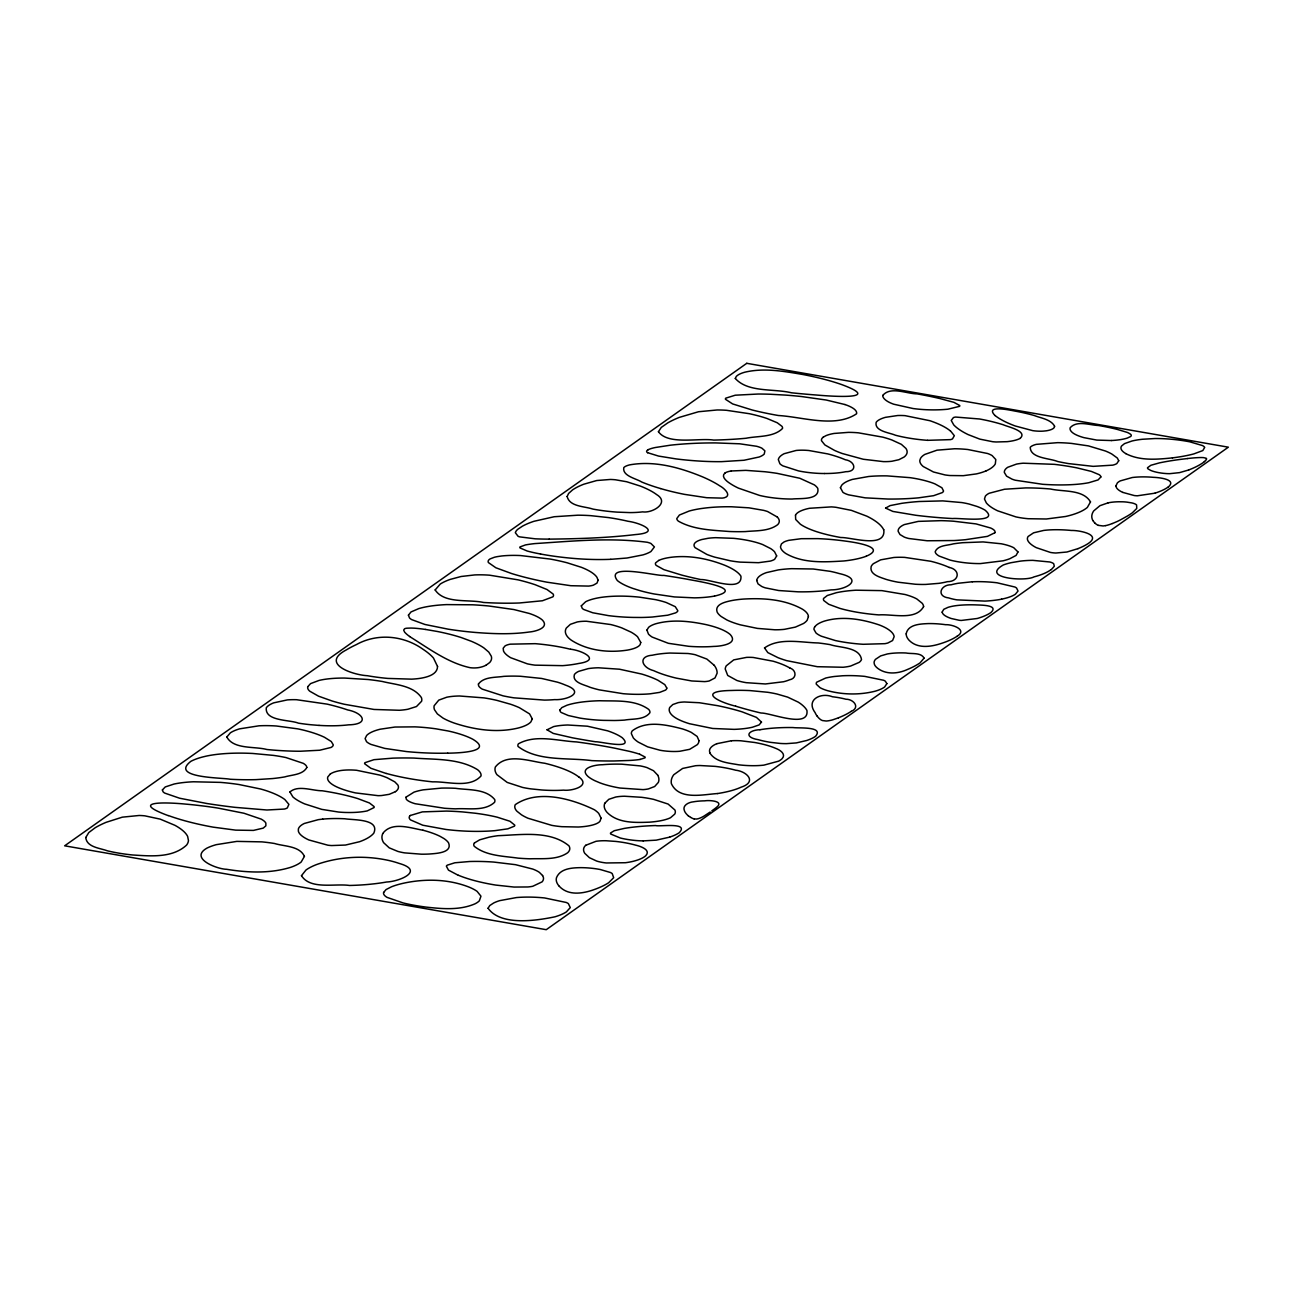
<?xml version="1.0" encoding="UTF-8"?>
<svg xmlns="http://www.w3.org/2000/svg" width="1293" height="1293" viewBox="0 0 1293 1293"><rect width="100%" height="100%" fill="white"/><g stroke="black" fill="none" stroke-linecap="round" stroke-linejoin="round"><path stroke-width="1.5" d="M942.064 612.155L943.809 609.294L948.011 607.354A37.82 10.425 4.7 0 1 959.681 605.253A45.594 12.558 4.7 0 1 975.52 604.882C979.755 605.172 999.327 604.688 991.036 612.446A93.694 25.828 4.7 0 1 977.233 618.49L961.329 620.446A9.94 2.731 4.7 0 1 959.18 620.268L951.244 618.507A28.866 7.952 4.7 0 1 942.258 612.171M906.167 633.845C908.025 624.26 920.519 623.937 928.406 623.582A31.905 8.792 4.7 0 1 945.684 624.713C952.004 624.244 968.101 629.707 956.949 636.366M1115.907 485.926L1117.346 482.935A48.778 13.447 4.7 0 1 1120.255 480.899L1132.248 477.521A33.505 9.229 4.7 0 1 1153.388 477.327C1158.318 477.473 1177.47 479.186 1168.274 487.025M795.486 515.099L795.68 519.463L800.286 524.15A67.333 18.555 4.7 0 0 819.714 532.635L821.459 533.152A75.269 20.753 4.7 0 0 840.903 537.532C851.069 537.112 886.19 548.992 883.798 529.694M382.647 833.613C391.779 821.152 410.431 828.086 422.956 830.219M814.865 626.685L814.331 627.59A47.437 13.075 4.7 0 0 813.96 629.4L815.964 632.923A36.947 10.182 4.7 0 0 821.378 636.221L835.262 640.52A49.263 13.577 4.7 0 0 841.258 641.7A55.437 15.274 4.7 0 0 863.174 644.286L884.929 643.672A23.371 6.449 4.7 0 0 887.887 642.977L892.574 640.536L894.142 636.706A63.422 17.488 4.7 0 0 888.372 629.481L886.675 628.398A52.657 14.514 4.7 0 0 879.062 624.875C861.704 619.056 842.309 615.791 824.417 621.093A60.028 16.55 4.7 0 0 814.913 626.701M585.794 845.266L596.008 841.307A22.32 6.158 4.7 0 1 605.997 840.741L615.775 841.42A41.796 11.524 4.7 0 1 635.655 845.153C640.019 846.123 651.494 849.824 645.692 855.772A62.08 17.116 4.7 0 1 635.089 860.799L634.12 861.073A47.599 13.124 4.7 0 1 625.456 862.722L606.255 862.964A17.569 4.849 4.7 0 1 596.703 861.073L589.398 857.679L584.824 853.38A70.048 19.314 4.7 0 1 583.66 850.649L583.579 849.76A59.478 16.389 4.7 0 1 585.761 845.266M1204.51 461.585L1203.169 462.619A167.298 46.112 4.7 0 1 1188.639 469.973M330.216 774.038L327.792 776.948A50.379 13.884 4.7 0 0 339.833 788.245A54.258 14.95 4.7 0 0 355.446 792.9L378.057 795.664A18.829 5.188 4.7 0 0 381.726 795.518L389.241 794.322L395.48 791.655M1051.322 569.615L1054.296 566.269L1053.714 563.764A10.91 3.006 4.7 0 0 1052.647 563.021A9.956 2.748 4.7 0 0 1049.851 561.986L1032.768 560.354A41.134 11.33 4.7 0 0 1020.322 561.13L1010.997 562.714A68.287 18.829 4.7 0 0 1003.255 564.993C980.191 578.149 1025.349 581.737 1033.98 576.888A96.312 26.555 4.7 0 0 1051.096 569.583M724.985 473.028C720.46 476.471 726.973 481.546 729.882 483.34A97.379 26.846 4.7 0 0 738.497 488.156L759.637 495.445A41.457 11.427 4.7 0 0 770.289 497.466L773.974 497.95A42.637 11.75 4.7 0 0 792.092 499.033C799.64 498.08 820.215 500.504 817.774 488.382A56.876 15.678 4.7 0 0 814.348 484.875L799.898 478.297L777.222 473.383A80.198 22.11 4.7 0 0 764.809 471.735L745.802 470.361L731.272 470.975M711.78 810.889L714.803 808.691A195.599 53.918 4.7 0 0 716.144 807.64C725.195 801.014 709.178 800.028 704.895 800.836A31.695 8.728 4.7 0 0 693.29 801.838C688.846 802.21 681.977 805.377 684.466 810.873A75.447 20.801 4.7 0 0 688.215 815.738M710.213 812.004L703.99 816.093A106.43 29.335 4.7 0 1 702.713 816.804A51.623 14.223 4.7 0 1 699.044 818.453A12.429 3.426 4.7 0 1 696.62 819.019L694.228 818.922M851.279 711.36C860.588 707.368 853.364 699.044 845.961 699.238A31.274 8.615 4.7 0 0 832.482 696.765C820.861 692.127 805.555 699.707 815.075 712.572A215.462 59.381 4.7 0 0 816.109 714.593L817.014 715.999M1020.161 438.392C1028.064 431.102 1007.78 426.9 1003.303 424.783A85.128 23.468 4.7 0 0 994.673 422.31A75.123 20.704 4.7 0 0 979.641 418.997L955.64 417.057A9.342 2.57 4.7 0 0 953.41 417.591L951.244 420.451L953.749 424.912A107.206 29.545 4.7 0 0 968.118 434.593L979.803 439.119L992.62 441.705A17.666 4.865 4.7 0 0 996.208 441.98L1007.118 441.673A35.315 9.73 4.7 0 0 1020.112 438.375M485.893 665.329L489.611 662.598A73.248 20.187 4.7 0 0 491.243 656.101L488.786 652.108L484.018 648.019A95.229 26.248 4.7 0 0 471.444 641.328L461.407 637.611A90.348 24.906 4.7 0 0 437.373 631.485L425.365 629.416M658.719 560.435L655.616 562.859A22.579 6.223 4.7 0 0 656.197 565.397L663.907 569.647L681.573 575.046A168.575 46.467 4.7 0 0 700.871 579.587C709.695 578.908 742.424 592.921 740.937 576.209A76.675 21.141 4.7 0 0 729.591 567.465A77.224 21.286 4.7 0 0 724.71 565.251C708.128 558.721 689.993 555.15 672.166 557.154A41.586 11.459 4.7 0 0 658.735 560.435M986.236 470.814L987.173 470.393A84.869 23.387 4.7 0 0 995.319 463.864L995.804 459.548L992.151 455.605A25.569 7.047 4.7 0 0 987.593 453.504L967.81 449.511A38.984 10.748 4.7 0 0 954.654 448.752L937.021 450.174L924.851 454.409A66.832 18.425 4.7 0 0 920.616 458.207L919.856 460.26A56.924 15.694 4.7 0 0 920.535 463.427A57.555 15.855 4.7 0 0 923.267 466.547L933.433 471.977L944.973 474.919A21.141 5.835 4.7 0 0 950.016 475.533L963.317 475.679L976.312 473.917A65.959 18.183 4.7 0 0 986.203 470.797M866.213 556.249C888.776 546.664 851.376 541.88 844.911 541.024A78.631 21.674 4.7 0 0 817.839 538.631L801.272 538.696L788.875 540.312A32.826 9.051 4.7 0 0 783.914 542.042L781.425 543.933L780.503 546.713A57.231 15.775 4.7 0 0 785.821 553.517C803.163 563.57 824.578 562.116 843.86 560.968A69.062 19.039 4.7 0 0 850.325 560.144A74.331 20.494 4.7 0 0 866.213 556.249M1112.336 523.568L1117.168 521.499A237.799 65.555 4.7 0 0 1120.417 519.899L1127.544 515.939A232.821 64.181 4.7 0 0 1132.409 512.755L1136.773 508.424L1136.579 504.949A11.33 3.119 4.7 0 0 1135.48 504.173A10.005 2.764 4.7 0 0 1131.925 502.929L1126.898 502.12A17.892 4.93 4.7 0 0 1122.922 501.813L1118.671 501.765A26.587 7.322 4.7 0 0 1108.246 502.815M1077.974 548.652L1066.951 552.014L1055.912 553.016A11.152 3.071 4.7 0 1 1053.181 552.822A11.685 3.216 4.7 0 1 1050.433 552.434L1036.275 547.65A60.076 16.567 4.7 0 1 1028.339 541.46L1027.79 540.49A47.663 13.14 4.7 0 1 1028.145 536.466L1033.576 532.829L1043.596 530.453A35.865 9.891 4.7 0 1 1050.11 529.871L1052.987 529.758A43.752 12.057 4.7 0 1 1071.428 530.469C1078.265 530.178 1102.056 534.219 1088.367 543.432A145.285 40.051 4.7 0 1 1077.926 548.652M838.543 717.809L833.031 719.716A29.351 8.097 4.7 0 1 827.714 720.896L827.358 720.912A9.908 2.731 4.7 0 1 826.211 721.025L822.413 720.54A14.078 3.879 4.7 0 1 820.344 719.409A60.997 16.809 4.7 0 1 817.144 715.999M716.936 743.669L731.45 740.76M1188.703 469.973L1179.572 472.624L1169.858 473.658A14.966 4.121 4.7 0 1 1167.126 473.61L1166.205 473.561A18.862 5.204 4.7 0 1 1150.657 470.393L1148.087 468.939A12.09 3.329 4.7 0 1 1147.505 467.727L1150.899 465.27L1159.433 462.878A171.71 47.324 4.7 0 1 1187.475 458.579M669.709 837.121L656.23 840.159L643.171 840.886M1155.166 493.15L1137.339 495.801A10.538 2.909 4.7 0 1 1134.252 495.542L1122.809 492.407M1108.214 502.799L1099.971 505.676L1093.765 510.864A113.962 31.42 4.7 0 0 1091.971 514.808A98.316 27.105 4.7 0 0 1092.844 520.529M714.528 596.089C747.855 588.444 693.323 580.573 686.454 579.07A245.331 67.624 4.7 0 0 663.697 575.385C657.943 576.468 604.073 562.568 617.327 580.541A66.719 18.393 4.7 0 0 632.94 588.444L639.389 590.481A70.404 19.411 4.7 0 0 654.129 593.972L674.364 596.93L694.341 597.851A54.225 14.95 4.7 0 0 714.496 596.089M759.912 729.705C747.564 730.238 743.863 737.285 758.151 739.661A40.293 11.104 4.7 0 0 770.79 742.376L780.067 743.427A25.246 6.95 4.7 0 0 786.516 743.637L796.31 742.925L806.719 740.485A78.614 21.674 4.7 0 0 815.56 736.315C824.255 726.133 798.428 728.428 793.126 727.555A72.618 20.025 4.7 0 0 760.009 729.737M640.132 759.411L644.916 757.876A7.386 2.036 4.7 0 0 645.029 756.987L639.696 754.255M717.502 793.546C702.891 794.484 679.148 800.432 671.406 783.736A132.953 36.64 4.7 0 1 673.798 774.717L682.623 768.446L695.489 765.731A25.504 7.031 4.7 0 1 699.885 765.521L715.191 766.377A45.788 12.623 4.7 0 1 735.652 770.208C746.707 771.307 757.569 781.926 741.083 787.195A96.425 26.571 4.7 0 1 717.518 793.563M1172.492 457.884C1156.993 459.419 1140.103 461.035 1125.783 453.617M1187.378 458.53L1192.388 458.029A42.491 11.718 4.7 0 1 1201.262 457.528L1201.698 457.56A10.425 2.877 4.7 0 1 1203.46 457.609L1206.175 458.223A8.792 2.424 4.7 0 1 1206.417 458.95M972.239 581.769L958.129 583.272A62.565 17.245 4.7 0 0 951.082 584.792C940.415 584.581 936.197 596.509 948.674 597.916A23.129 6.368 4.7 0 0 956.901 599.855L984.975 601.1A57.522 15.855 4.7 0 0 996.418 600.049A55.292 15.241 4.7 0 0 1001.606 599.176M610.813 559.319L627.057 558.01L642.896 554.907A63.47 17.488 4.7 0 0 650.945 551.513L654.42 546.939L650.912 543.464A13.172 3.637 4.7 0 0 647.276 542.268C610.102 537.371 572.282 541.185 535.027 543.577A65.927 18.167 4.7 0 0 525.491 544.919L520.012 546.923A8.114 2.23 4.7 0 0 520.028 547.925L527.124 550.996A57.086 15.726 4.7 0 0 540.571 554.002M1111.624 440.541L1096.803 440.089L1083.954 437.648A32.891 9.067 4.7 0 1 1072.721 432.799A38.855 10.716 4.7 0 1 1070.216 427.676C1077.004 420.16 1089.53 425.138 1098.339 425.478A82.413 22.724 4.7 0 1 1117.669 429.518L1126.946 432.315A22.838 6.303 4.7 0 1 1128.611 433.042L1130.502 434.189A12.477 3.443 4.7 0 1 1131.213 435.725L1131.116 435.935A15.564 4.283 4.7 0 1 1130.518 436.581L1127.286 438.085A38.952 10.732 4.7 0 1 1111.592 440.509M447.798 753.189C454.716 753.027 494.993 752.542 472.931 739.321A62.597 17.262 4.7 0 0 455.443 732.759A56.423 15.548 4.7 0 0 448.057 730.965L436.016 728.832A60.318 16.631 4.7 0 0 414.924 726.86L394.963 727.038L380.239 729.204A63.26 17.439 4.7 0 0 366.646 735.475L365.111 738.594L366.533 741.649A27.67 7.629 4.7 0 0 371.075 744.445L384.781 748.405L406.535 751.572A97.686 26.927 4.7 0 0 447.75 753.14M549.186 539.133C577.971 538.809 606.821 537.953 635.429 534.575C662.032 532.425 640.795 522.97 628.123 521.289A79.455 21.9 4.7 0 0 608.631 517.604L590.691 515.648A57.781 15.92 4.7 0 0 577.842 515.196L554.212 516.731L534.041 521.273A129.284 35.638 4.7 0 0 522.372 526.219L518.008 529.128A60.706 16.728 4.7 0 0 515.325 532.716L518.105 536.304A9.035 2.489 4.7 0 0 519.754 536.886L535.205 538.809A87.989 24.244 4.7 0 0 549.169 539.116M824.595 473.529L821.427 473.48A38.483 10.603 4.7 0 1 798.524 470.911L782.944 465.9A31.452 8.663 4.7 0 1 779.889 463.734L778.321 459.581A60.803 16.761 4.7 0 1 784.172 453.698L796.116 450.465A20.947 5.77 4.7 0 1 804.391 450.223A23.145 6.384 4.7 0 1 808.901 450.514L827.795 453.908A72.537 19.993 4.7 0 1 845.331 459.758C855.287 461.181 857.679 471.88 845.703 471.703A45.837 12.639 4.7 0 1 824.578 473.513M927.647 440.331L950.597 439.62A15.564 4.283 4.7 0 0 952.488 438.909L954.331 435.693L950.387 430.763M319.048 725.421L310.708 724.726A65.28 17.989 4.7 0 1 298.36 723.143C289.745 719.587 264.726 721.397 266.293 707.772A59.494 16.405 4.7 0 1 273.744 702.842L287.288 699.917A27.088 7.467 4.7 0 1 296.533 699.707L327.177 704.135A99.626 27.46 4.7 0 1 347.639 709.922C364.06 713.138 369.604 724.468 348.512 724.84A54.775 15.096 4.7 0 1 319.048 725.389M540.522 554.034L547.181 555.182A101.404 27.945 4.7 0 0 572.072 558.285A88.522 24.405 4.7 0 0 610.813 559.319M570.698 649.231C582.254 650.524 601.875 660.093 578.44 663.519A68.448 18.862 4.7 0 1 562.649 665.653L535.011 665.152A29.545 8.146 4.7 0 1 527.35 663.842L510.687 657.717A65.183 17.973 4.7 0 1 503.527 651.074L503.171 648.262L505.013 645.967A22.159 6.109 4.7 0 1 510.137 644.173L535.189 643.672A69.418 19.136 4.7 0 1 570.536 649.28M386.154 773.473L370.881 768.284L364.658 763.775A15.193 4.186 4.7 0 1 364.933 762.692L373.968 759.686L392.749 758.151A116.984 32.244 4.7 0 1 414.035 758.07C435.208 759.702 458.837 758.167 477.586 769.707A53.514 14.756 4.7 0 1 481.012 775.962C469.698 788.633 447.847 781.328 432.686 781.861A95.181 26.232 4.7 0 1 386.268 773.44M660.723 488.609L656.618 487.364A126.213 34.798 4.7 0 1 641.732 482.03C636.156 478.491 622.127 476.018 623.792 467.597A27.218 7.499 4.7 0 1 629.626 464.882C654.565 460.389 680.053 467.533 703.004 477.052A154.724 42.653 4.7 0 1 711.78 481.206A140.355 38.693 4.7 0 1 719.991 486.006C723.676 487.833 732.355 495.494 724.533 497.692A11.104 3.055 4.7 0 1 722.076 498.112L706.689 497.708L684.498 494.362A108.66 29.949 4.7 0 1 660.755 488.609M735.701 706.204C716.144 701.291 697.719 690.947 731.644 690.478A64.197 17.698 4.7 0 1 750.069 690.591L767.767 692.288A42.023 11.589 4.7 0 1 777.012 694.034L787.663 697.121L798.169 702.099A83.964 23.145 4.7 0 1 800.706 703.812A95.763 26.393 4.7 0 1 806.929 710.439C809.466 729.058 769.949 712.588 761.092 713.041A181.57 50.055 4.7 0 1 735.701 706.188M844.992 404.547L826.211 400.022L801.595 396.547A126.1 34.766 4.7 0 0 785.772 395.108L770.256 394.252A102.793 28.333 4.7 0 0 758.183 394.026L735.248 395.205L725.712 398.179A15.16 4.186 4.7 0 0 725.454 399.278L732.63 403.933L752.17 409.994A127.506 35.137 4.7 0 0 778.354 415.506C802.775 416.912 835.019 428.225 856.564 413.792A38.402 10.586 4.7 0 0 853.655 408.669A37.675 10.376 4.7 0 0 844.992 404.547M168.203 815.624C125.857 799.947 171.258 802.662 185.723 804.117A115.142 31.743 4.7 0 1 194.71 804.989L204.035 806.089A136.234 37.545 4.7 0 1 218.178 808.125L243.989 813.249L261.234 819.132A36.091 9.956 4.7 0 1 265.857 823.108L265.873 825.839L263.222 828.118L253.428 830.413L235.698 830.138L213.151 827.148A121.995 33.618 4.7 0 1 168.446 815.576M1098.5 525.378L1103.074 525.96A12.671 3.491 4.7 0 0 1105.547 525.588M458.239 875.296L448.477 870.124L446.36 866.197A19.153 5.285 4.7 0 1 447.281 865.162L454.813 862.787L469.618 861.51A70.549 19.443 4.7 0 1 493.797 862.075L515.503 864.678L532.732 869.058A36.867 10.166 4.7 0 1 539.359 872.355L542.575 875.523M949.256 567.449C960.586 569.647 959.632 581.672 947.333 581.688A56.213 15.5 4.7 0 1 938.96 583.337L925.82 584.42A37.675 10.376 4.7 0 1 915.315 584.242L898.102 582.206A43.72 12.041 4.7 0 1 886.044 579.361C880.404 577.292 869.252 574.658 871.159 566.576A67.139 18.506 4.7 0 1 873.357 563.7L880.63 559.853L893.867 557.477A30.709 8.469 4.7 0 1 904.664 557.38L930.815 561.275A65.264 17.989 4.7 0 1 949.24 567.465M647.664 452.712L658.557 456.073L676.045 458.902A101.048 27.848 4.7 0 0 701.582 461.197A88.49 24.389 4.7 0 0 721.607 461.649L743.992 460.26L759.185 456.995A41.861 11.54 4.7 0 0 764.244 454.021L764.906 450.837L761.933 448.218A18.377 5.059 4.7 0 0 756.631 446.279L739.758 443.806L715.821 442.917A148.275 40.875 4.7 0 0 670.388 445.196L655.357 447.507A39.808 10.974 4.7 0 0 648.003 449.754M690.559 817.386L688.248 815.738M789.861 667.996C796.44 670.016 797.102 678.486 789.457 679.827A53.142 14.643 4.7 0 1 783.51 681.75L765.375 683.965L746.206 682.672A25.795 7.112 4.7 0 1 736.897 680.49L727.717 675.447L725.228 669.014A98.009 27.024 4.7 0 1 726.262 665.814L733.745 659.883L746.578 657.377A18.344 5.059 4.7 0 1 753.269 657.474L773.101 661.208A63.228 17.423 4.7 0 1 789.829 667.996M409.59 636.528C428.791 648.391 447.685 662.808 470.119 667.689A8.873 2.441 4.7 0 0 475.517 667.915L476.972 667.818A15.661 4.315 4.7 0 0 478.895 667.56L479.848 667.382A31.759 8.76 4.7 0 0 485.78 665.313M578.989 776.996C591.531 786.241 571.086 791.219 563.651 790.136A52.043 14.352 4.7 0 1 541.605 789.975L530.712 788.859A35.751 9.859 4.7 0 1 522.614 787.437L507.212 782.427L496.932 774.669A92.643 25.537 4.7 0 1 495.381 766.959C506.775 752.51 529.467 761.335 544.773 763.258A80.586 22.207 4.7 0 1 578.811 776.996M995.028 415.554C984.264 404.564 1010.383 410.204 1014.763 411.045A77.774 21.431 4.7 0 1 1034.271 415.522C1041.124 418.237 1050.87 419.288 1054.668 426.302M777.319 517.038L767.589 511.527A27.379 7.548 4.7 0 0 763.646 510.363L748.938 507.826L731.515 506.775A71.81 19.799 4.7 0 0 704.523 508.117L701.048 508.569A77.515 21.367 4.7 0 0 689.153 511.042L679.407 515.034L676.789 518.541A26.086 7.192 4.7 0 0 678.405 521.176C693.678 529.807 712.168 530.13 729.268 531.504A70.469 19.427 4.7 0 0 745.318 531.585C756.033 530.534 768.495 531.504 777.578 524.748A53.417 14.724 4.7 0 0 777.303 517.038M1094.686 522.938L1092.876 520.529M559.336 886.335C568.645 896.259 583.725 893.528 595.039 889.261A155.516 42.863 4.7 0 0 608.712 882.683L613.674 877.688L612.219 873.583A18.021 4.962 4.7 0 0 610.425 872.5L600.227 869.51A30.24 8.34 4.7 0 0 580.913 867.651C572.249 867.765 560.419 868.346 556.556 877.527A92.191 25.407 4.7 0 0 559.303 886.335M714.302 665.362L706.851 659.058L695.295 654.743A21.141 5.819 4.7 0 0 687.941 653.498L669.919 653.046A53.918 14.869 4.7 0 0 652.351 655.212C637.788 656.23 641.619 667.576 653.692 670.663A74.881 20.64 4.7 0 0 676.368 678.146L691.787 680.975L704.523 681.605A14.74 4.057 4.7 0 0 709.275 680.942L715.013 677.936L717.098 673.233A121.687 33.537 4.7 0 0 714.269 665.362M657.717 775.154L653.498 770.709L647.082 767.638A21.739 5.996 4.7 0 0 640.18 765.892L621.933 764.195A56.407 15.548 4.7 0 0 602.457 764.729C596.154 764.664 578.359 767.67 587.992 776.463A60.787 16.761 4.7 0 0 594.925 780.73L599.58 782.718A48.407 13.35 4.7 0 0 619.977 788.035L643.025 789.619A20.171 5.56 4.7 0 0 648.423 788.908L654.662 786.516L658.315 782.443A97.444 26.862 4.7 0 0 657.684 775.154M709.712 752.785C715.627 762.256 728.686 762.967 738.659 764.809A34.943 9.633 4.7 0 0 763.904 765.133L778.596 761.157A56.278 15.516 4.7 0 0 782.184 758.587C786.467 753.948 779.598 749.73 775.655 748.34A47.55 13.108 4.7 0 0 754.708 742.489L740.905 740.792A24.664 6.804 4.7 0 0 731.45 740.76M322.733 819.132A49.813 13.738 4.7 0 1 344.908 818.776C353.328 820.182 380.045 818.728 373.822 833.112A105.994 29.222 4.7 0 1 359.567 841.711L345.473 845.056L331.622 845.557A17.407 4.8 4.7 0 1 327.872 845.202L308.817 839.949A55.454 15.29 4.7 0 1 298.36 831.092L298.376 828.991A58.04 16.001 4.7 0 1 304.372 823.447L318.207 819.681A46.467 12.817 4.7 0 1 322.717 819.132M422.94 830.219A61.514 16.954 4.7 0 1 440.153 836.377L443.903 838.527A60.593 16.696 4.7 0 1 448.558 842.858C452.695 852.863 436.129 853.445 429.874 853.978A40.035 11.039 4.7 0 1 421.324 854.188L404.612 852.879A22.466 6.19 4.7 0 1 397.791 851.392L389.225 847.836L383.617 842.664A108.612 29.933 4.7 0 1 382.76 833.629M458.417 875.264A78.162 21.545 4.7 0 0 495.72 885.075L514.048 887.063L527.883 886.966A24.696 6.804 4.7 0 0 532.781 886.271L542.09 881.858A57.248 15.775 4.7 0 0 542.543 875.523M395.432 791.639A49.748 13.706 4.7 0 0 397.84 784.964L394.785 781.845L387.205 777.788A61.11 16.841 4.7 0 0 379.722 775.073L356.561 770.272A22.886 6.303 4.7 0 0 343.97 770.175A26.296 7.241 4.7 0 0 340.075 770.644L338.297 770.967A36.123 9.956 4.7 0 0 330.297 774.054M669.677 837.121A87.455 24.098 4.7 0 0 679.229 832.724C689.654 821.847 659.22 826.89 655.632 825.548A106.01 29.222 4.7 0 0 624.357 828.393L614.288 830.704L610.538 833.015A11.815 3.249 4.7 0 0 610.765 834.05L620.349 838.026A33.133 9.132 4.7 0 0 635.073 840.45A28.462 7.839 4.7 0 0 643.171 840.886M694.115 818.938A12.704 3.507 4.7 0 1 690.737 817.386M640.213 759.444A50.944 14.045 4.7 0 1 628.689 760.494L613.981 760.979A148.453 40.923 4.7 0 1 591.919 760.64C567.805 757.391 538.227 761.755 518.057 746.481A35.089 9.665 4.7 0 1 518.412 743.814C535.771 734.085 557.606 740.986 576.565 741.923A188.633 51.995 4.7 0 1 614.886 748.211L629.206 751.298A58.427 16.098 4.7 0 1 639.76 754.239M709.922 752.785A57.474 15.839 4.7 0 1 716.888 743.669M425.332 629.432A41.247 11.378 4.7 0 0 414.245 628.172L413.518 628.156A19.573 5.398 4.7 0 0 410.867 628.059L406.859 628.204A6.724 1.859 4.7 0 0 404.531 628.802L403.675 630.127L404.661 632.18A96.442 26.587 4.7 0 0 409.687 636.512M851.247 711.344A175.072 48.261 4.7 0 1 838.478 717.793M956.917 636.366A133.68 36.851 4.7 0 1 942.08 643.171C931.59 646.759 917.885 649.151 909.205 640.374A82.477 22.741 4.7 0 1 906.231 633.845M1001.558 599.16A59.785 16.47 4.7 0 0 1015.409 594.198L1018.027 591.03L1016.573 588.04A17.552 4.833 4.7 0 0 1014.908 587.022L997.065 582.787A43.299 11.944 4.7 0 0 972.271 581.802M883.652 529.694A106.074 29.238 4.7 0 0 866.86 516.182L851.36 510.363L835.941 507.292A23.791 6.562 4.7 0 0 831.302 506.888L809.499 508.278A50.783 13.997 4.7 0 0 795.518 515.099M725.001 473.028A21.545 5.948 4.7 0 1 731.256 470.975M648.132 449.786A21.157 5.835 4.7 0 0 647.389 450.255L646.904 450.724A10.797 2.974 4.7 0 0 647.583 452.712M1098.339 525.394A22.838 6.287 4.7 0 1 1094.88 522.938M1112.19 523.536A50.104 13.819 4.7 0 1 1105.66 525.637M1168.226 487.008A106.624 29.383 4.7 0 1 1155.085 493.134M1122.777 492.407A36.414 10.037 4.7 0 1 1116.037 485.942M927.647 440.331A56.375 15.532 4.7 0 1 895.37 435.208C889.552 432.605 874.246 431.264 876.153 422.342A47.291 13.043 4.7 0 1 885.463 417.332L897.665 415.522A20.64 5.689 4.7 0 1 905.068 415.651L929.893 420.71A82.17 22.644 4.7 0 1 950.161 430.779M1206.579 458.967A40.729 11.233 4.7 0 1 1204.365 461.553M995.125 415.554A96.118 26.49 4.7 0 0 1015.28 425.995L1032.816 430.666A15.063 4.154 4.7 0 0 1043.112 431.135L1046.312 430.811A23.274 6.417 4.7 0 0 1054.458 426.302M1125.831 453.617A40.099 11.055 4.7 0 1 1121.564 446.02L1124.506 443.628L1131.925 441.026A52.868 14.579 4.7 0 1 1142.414 439.264L1154.972 438.537A44.625 12.3 4.7 0 1 1161.76 438.634A51.704 14.255 4.7 0 1 1185.39 441.026A45.433 12.526 4.7 0 1 1189.851 441.834L1202.442 445.552A15.387 4.235 4.7 0 1 1204.688 447.41L1202.813 450.562L1193.843 453.908A110.907 30.579 4.7 0 1 1172.46 457.867M162.385 789.942L163.047 791.736A20.64 5.689 4.7 0 0 164.728 793.094L179.598 798.217L206.686 803.47A202.953 55.938 4.7 0 0 235.003 807.349L266.924 810L284.315 809.062A17.132 4.719 4.7 0 0 287.305 807.947L288.889 804.375L284.864 799.559A74.59 20.559 4.7 0 0 271.191 792.447L267.861 791.219A63.341 17.456 4.7 0 0 260.491 788.972L238.995 784.528A73.378 20.219 4.7 0 0 220.343 782.378L193.433 781.78A58.638 16.163 4.7 0 0 174.054 784.043L165.262 786.936L162.385 789.942M764.519 647.938L767.832 652.609L778.079 657.717A72.246 19.912 4.7 0 0 786.613 660.626L817.305 666.703L843.117 667.253A32.745 9.019 4.7 0 0 850.632 666.04L859.182 662.372A53.449 14.724 4.7 0 0 861.51 659.495C859.473 646.823 839.868 647.987 830.122 644.625A66.476 18.328 4.7 0 0 818.307 642.96C801.014 642.573 779.323 637.352 764.519 647.938M882.78 395.416L882.828 396.191A43.752 12.057 4.7 0 0 886.594 400.782L887.871 401.59A34.62 9.552 4.7 0 0 893.722 404.208L913.117 408.54A43.041 11.863 4.7 0 0 928.924 409.816A50.977 14.045 4.7 0 0 947.947 409.186L959.535 406.358A9.067 2.505 4.7 0 0 959.729 405.501L953.895 402.349L940.027 398.583A155.467 42.847 4.7 0 0 917.093 393.88C906.635 393.799 890.538 386.057 882.78 395.416M885.592 508.084L892.865 511.43L915.832 515.277A146.125 40.277 4.7 0 0 952.828 518.558C957.596 517.588 1001.218 523.859 985.072 510.169A49.684 13.69 4.7 0 0 976.894 506.403L969.055 504.028A31.646 8.728 4.7 0 0 961.863 502.573L942.775 500.892L919.194 501.506A119.134 32.842 4.7 0 0 901.803 503.316L890.15 505.595L885.592 508.084M1017.963 551.933L1016.088 555.424L1009.865 558.705A73.507 20.268 4.7 0 1 1003.077 560.806L980.385 563.586A36.22 9.988 4.7 0 1 950.016 560.063L939.187 556.087A30.741 8.469 4.7 0 1 935.211 551.626C937.958 545.113 947.381 545.581 953.232 543.884A79.067 21.787 4.7 0 1 962.655 542.704L983.084 541.929L1001.218 543.771A27.347 7.532 4.7 0 1 1013.777 547.747L1017.963 551.933M547.052 729.802L553.242 733.406L572.33 737.786A208.997 57.603 4.7 0 0 580.444 739.257A201.789 55.615 4.7 0 0 595.701 741.794C599.548 741.261 635.348 750.376 622.272 737.753A63.05 17.375 4.7 0 0 607.662 730.836L587.378 726.197L567.74 725.001A37.739 10.409 4.7 0 0 553.646 726.585L547.052 729.802M304.421 856.386L301.188 861.995A85.758 23.63 4.7 0 1 290.456 867.393C269.817 873.68 247.593 872.71 226.534 869.284C217.014 869.155 189.231 858.407 206.67 848.273A78.517 21.642 4.7 0 1 216.319 844.652L236.861 841.387L261.913 841.872A52.916 14.579 4.7 0 1 274.569 843.505C284.137 846.479 299.734 845.816 304.421 856.386M756.712 580.476L758.021 583.87L761.658 586.424A21.044 5.802 4.7 0 0 765.359 587.862L778.693 590.529L798.072 591.822A74.299 20.478 4.7 0 0 816.998 591.354L820.699 591.095A86.275 23.775 4.7 0 0 831.124 589.883C846.77 589.883 864.678 579.054 839.044 573.51A43.251 11.928 4.7 0 0 830.268 571.344L813.216 569.001L791.542 568.678A60.302 16.615 4.7 0 0 778.321 569.906L766.442 572.605A60.448 16.664 4.7 0 0 756.971 579.49L756.712 580.476M437.551 666.509C437.406 674.057 428.516 676.708 422.439 677.936A36.915 10.182 4.7 0 1 411.675 679.148L387.884 678.421A69.87 19.266 4.7 0 1 367.341 675.706C353.07 674.994 319.452 663.907 346.508 649.797A263.756 72.699 4.7 0 1 356.432 644.561C377.394 632.923 403.691 635.461 423.005 649.264A157.407 43.38 4.7 0 1 433.478 658.04L437.551 666.509M598.093 580.218L596.978 583.111L593.39 585.147A17.407 4.8 4.7 0 1 588.606 586.085L570.843 585.713L546.874 582.173A136.121 37.513 4.7 0 1 511.575 573.526L495.865 567.772L488.398 562.568A25.682 7.079 4.7 0 1 490.209 558.867L494.282 557.299A32.794 9.035 4.7 0 1 497.643 556.572L501.619 555.99A41.554 11.459 4.7 0 1 520.529 555.554L550.317 559.077A84.772 23.371 4.7 0 1 567.094 562.778L581.365 567.304A67.963 18.732 4.7 0 1 596.962 577.357L598.093 580.218M646.936 630.079L648.456 634.055A50.783 13.997 4.7 0 0 652.205 637.093L668.336 643.3L688.7 646.306A53.094 14.643 4.7 0 0 713.914 646.403C720.266 646.338 738.869 644.027 730.303 634.604A54.872 15.128 4.7 0 0 725.939 631.566L724.064 630.58A51.429 14.175 4.7 0 0 706.431 624.697C689.945 621.157 672.408 619.202 655.907 623.727A48.051 13.237 4.7 0 0 648.585 627.38L646.936 630.079M488.075 908.252C500.633 926.03 535.868 920.778 554.907 916.818A85.92 23.678 4.7 0 0 566.415 911.856L570.278 907.605L568.387 903.645A18.571 5.124 4.7 0 0 566.302 902.482L544.547 897.94A47.275 13.027 4.7 0 0 516.376 897.568L499.648 900.655A67.042 18.474 4.7 0 0 493.716 902.967L489.756 905.553L488.075 908.252M559.837 710.083L560.241 711.489A18.183 5.01 4.7 0 0 561.307 712.524L568.274 715.514L579.91 718.084A52.366 14.433 4.7 0 0 603.427 720.363L614.175 720.508A68.254 18.813 4.7 0 0 624.471 720.104C632.73 718.585 644.205 720.12 649.862 712.799A36.366 10.021 4.7 0 0 648.633 709.34C634.75 699.368 616.034 701.291 599.79 700.741A72.117 19.88 4.7 0 0 589.576 701.259L586.327 701.549A65.329 18.005 4.7 0 0 566.916 705.251L561.825 707.61L559.837 710.083M1090.5 501.878L1087.365 507.406A99.9 27.541 4.7 0 1 1074.548 514.016A86.486 23.84 4.7 0 1 1065.545 516.489L1046.376 518.994L1028.161 518.719A30.547 8.421 4.7 0 1 1015.959 516.909L997.646 510.816A76.853 21.189 4.7 0 1 986.317 502.864L984.474 499.017L985.363 496.173A47.986 13.221 4.7 0 1 989.177 493.263L1004.516 489.239L1025.672 487.914A76.239 21.011 4.7 0 1 1050.579 489.013C1063.315 491.954 1083.033 489.207 1090.5 501.878M735.297 378.461C747.984 392.733 773.764 388.433 791.526 392.797A256.531 70.711 4.7 0 0 816.497 395.028C828.829 396.111 885.301 400.539 841.258 384.425A120.669 33.262 4.7 0 0 802.824 374.501C783.8 371.253 763.921 367.665 744.816 372.206A45.336 12.494 4.7 0 0 736.299 376.457L735.297 378.461M408.426 615.177L409.525 617.957A27.008 7.451 4.7 0 0 411.691 619.622L424.928 624.471L448.17 629.174A111.069 30.612 4.7 0 0 475.242 632.439C493.199 633.861 511.381 634.556 529.273 632.002C534.769 631.614 549.703 628.01 542.591 620.268A48.487 13.366 4.7 0 0 529.306 613.464L513.903 609.553L488.964 606.013A95.278 26.264 4.7 0 0 472.688 604.801L446.538 604.607A68.949 19.007 4.7 0 0 418.787 608.599L410.996 611.961L408.426 615.177M923.606 606.595C915.703 620.915 892.59 613.836 878.884 614.902A68.109 18.781 4.7 0 1 862.851 613.141A63.018 17.375 4.7 0 1 839.787 608.356L828.7 604.267L823.819 600.566A26.393 7.273 4.7 0 1 823.641 598.368L827.342 595.491L836.28 592.727A68.642 18.926 4.7 0 1 855.95 590.206L881.891 590.626L905.052 594.505A39.873 10.99 4.7 0 1 916.882 598.998L922.216 603.298A58.314 16.082 4.7 0 1 923.606 606.595M289.939 791.962L292.848 796.876A76.594 21.108 4.7 0 0 304.631 803.89L321.747 809.37L338.524 812.036A32.907 9.067 4.7 0 0 345.667 812.473L348.528 812.521A38.79 10.7 4.7 0 0 367.277 810.889L374.065 807.575A17.504 4.833 4.7 0 0 374.049 806.541L369.459 802.985L357.789 798.589A94.082 25.925 4.7 0 0 322.199 790.783C312.195 790.799 298.053 784.738 289.939 791.962M435.159 589.947C444.42 604.025 468.551 599.095 483.55 602.473A115.416 31.808 4.7 0 0 509.668 603.201A103.747 28.591 4.7 0 0 519.301 602.991L542.43 600.76L552.871 596.833A25.343 6.982 4.7 0 0 553.097 594.004L546.987 589.511L535.221 584.743A96.312 26.555 4.7 0 0 518.137 579.862L489.611 575.191A37.255 10.263 4.7 0 0 474.66 574.932L461.084 576.5L450.142 579.426A104.652 28.85 4.7 0 0 440.234 584.08L435.159 589.947M886.869 683.625L884.606 687.003A60.723 16.744 4.7 0 1 874.747 691.302C859.409 695.084 843.02 694.761 827.746 690.721A30.822 8.501 4.7 0 1 819.988 687.65L816.319 684.207A25.666 7.079 4.7 0 1 816.723 682.187L825.581 678.082A50.621 13.948 4.7 0 1 834.535 676.465L842.535 675.77A45.093 12.429 4.7 0 1 864.807 676.384L883.685 680.28A14.837 4.089 4.7 0 1 885.333 681.201L886.869 683.625M808.4 616.535L807.204 620.155A75.754 20.882 4.7 0 1 803.519 623.485L795.389 627.105L784.431 629.335A29.933 8.243 4.7 0 1 774.863 629.788L757.423 628.398L740.469 624.875A55.647 15.338 4.7 0 1 726.795 619.913L721.171 616.502A63.81 17.585 4.7 0 1 717.065 611.848C714.641 604.267 725.373 601.972 730.69 600.776A54.856 15.128 4.7 0 1 743.055 599.095C763.161 597.867 784.576 599.192 802.5 609.229A57.813 15.936 4.7 0 1 808.4 616.535M478.426 683.997L478.572 685.662A31.048 8.55 4.7 0 0 482.273 689.137L503.074 695.844A63.05 17.375 4.7 0 0 513.903 697.832L544.385 700.095A52.932 14.595 4.7 0 0 554.729 699.61C566.205 700.37 586.618 692.579 565.3 685.031A56.213 15.5 4.7 0 0 557.525 682.187L541.638 678.453L520.546 676.271A53.158 14.659 4.7 0 0 503.85 676.352C495.494 677.645 484.035 676.562 478.426 683.997M567.142 496.496C569.566 506.824 584.598 506.226 592.841 509.07A61.87 17.051 4.7 0 0 617.084 512.125L629.901 512.594A41.408 11.411 4.7 0 0 642.669 511.866C652.529 513.418 670.291 502.702 656.553 494.524A93.403 25.747 4.7 0 0 640.31 486.071L626.717 481.756L615.5 479.784A18.845 5.188 4.7 0 0 610.328 479.461L596.752 480.527L583.806 484.212A135.296 37.287 4.7 0 0 572.573 489.885L568.597 493.457L567.142 496.496M601.1 818.21L599.92 821.346A37.836 10.425 4.7 0 1 594.101 824.562A39.032 10.764 4.7 0 1 578.31 827.019L561.808 826.68A33.101 9.116 4.7 0 1 551.739 825.354L527.948 818.227A72.02 19.848 4.7 0 1 521.435 814.784L516.958 811.244A57.829 15.936 4.7 0 1 515.293 804.634C537.856 789.166 571.425 798.573 594.457 809.79A76.335 21.044 4.7 0 1 598.772 813.459L601.1 818.21M658.428 431.7C668.045 445.277 698.656 437.761 713.736 440.089A168.833 46.532 4.7 0 0 746.061 438.246C757.94 435.822 773.392 437.503 782.491 428.5A28.042 7.726 4.7 0 0 781.958 426.334L777.271 422.779L767.121 418.528A74.218 20.462 4.7 0 0 749.407 413.712L726.504 410.301A34.652 9.552 4.7 0 0 717.114 409.978L698.511 411.74L679.278 417.397A209.498 57.749 4.7 0 0 667.802 422.859L661.305 427.401L658.428 431.7M581.3 605.867L582.238 608.34A20.171 5.56 4.7 0 0 583.822 609.52L592.76 612.769L608.47 615.63A63.923 17.617 4.7 0 0 633.441 617.424L641.263 617.472A76.271 21.027 4.7 0 0 652.383 617.02L667.786 615.193L675.56 612.882A23.824 6.562 4.7 0 0 677.855 610.765L675.269 606.676L666.267 602.522A44.14 12.17 4.7 0 0 655.616 599.661L639.453 597.156A52.092 14.352 4.7 0 0 602.91 597.14A50.928 14.029 4.7 0 0 600.049 597.544A58.169 16.033 4.7 0 0 585.664 601.73L581.3 605.867M761.496 722.092L759.104 724.92L752.413 727.232A49.538 13.657 4.7 0 1 734.149 729.365L712.718 728.476L689.508 723.724A54.953 15.144 4.7 0 1 679.181 719.829A53.175 14.659 4.7 0 1 674.445 717.13L672.974 716.015A63.68 17.552 4.7 0 1 669.289 708.871A57.086 15.742 4.7 0 1 669.774 707.4L672.829 704.523L678.162 702.649A19.266 5.301 4.7 0 1 684.369 701.986L699.351 702.729L717.744 705.703A107.982 29.771 4.7 0 1 742.053 711.829L756.453 717.389L761.496 722.092M301.479 875.668C310.255 889.94 334.871 883.297 349.53 885.463A102.955 28.381 4.7 0 0 369.927 884.267L374.323 883.798A114.576 31.582 4.7 0 0 386.607 882.004C399.569 881.535 425.316 870.771 398.907 863.336A46.354 12.768 4.7 0 0 389.597 860.653C365.563 855.174 339.833 856.305 316.559 864.564A119.247 32.875 4.7 0 0 305.988 870.011L301.479 875.668M698.963 740.63L698.866 741.665A69.984 19.298 4.7 0 1 697.331 744.639L689.654 749.326L679.827 751.265A22.983 6.336 4.7 0 1 660.076 750.263L647.615 746.837L638.289 742.134A75.188 20.72 4.7 0 1 633.295 737.867L631.356 733.648A51.122 14.094 4.7 0 1 632.309 730.804C646.419 720.136 666.493 724.807 682.3 728.864A48.31 13.318 4.7 0 1 691.302 732.404L697.121 736.428L698.963 740.63M840.418 487.703L842.907 492.31A20.963 5.786 4.7 0 0 848.596 494.847L865.13 497.837L887.871 499.033A97.654 26.911 4.7 0 0 892.008 499.05A107.949 29.755 4.7 0 0 918.66 497.821L933.594 495.688L942.306 492.601A24.228 6.675 4.7 0 0 943.534 490.968L941.902 487.752L934.984 483.905A47.146 12.995 4.7 0 0 910.127 477.667L887.111 475.889A59.623 16.437 4.7 0 0 868.621 476.503L852.329 479.412A64.505 17.779 4.7 0 0 841.727 485.214L840.418 487.703M776.657 555.909L774.636 559.303A28.042 7.726 4.7 0 1 770.224 561.114L758.49 562.697L740.113 562.116A39.921 11.007 4.7 0 1 730.367 560.79L714.916 557.186A64.488 17.779 4.7 0 1 706.915 554.455L695.133 547.699A36.414 10.037 4.7 0 1 701.873 539.504L708.095 538.292A33.133 9.132 4.7 0 1 715.692 537.678L733.713 538.341A43.946 12.106 4.7 0 1 749.245 540.7A42.653 11.75 4.7 0 1 762.708 544.579L770.66 548.588A63.325 17.456 4.7 0 1 774.572 551.804L776.657 555.909M1100.86 476.988L1098.064 479.929L1088.803 482.709A61.951 17.068 4.7 0 1 1070.83 484.697A73.151 20.171 4.7 0 1 1042.611 484.293L1015.296 480.22A23.969 6.61 4.7 0 1 1011.95 479.105L1006.584 476.147L1004.338 472.446A51.849 14.288 4.7 0 1 1007.764 467.274L1016.476 464.106A33.052 9.116 4.7 0 1 1023.151 463.201L1054.345 464.332A86.76 23.921 4.7 0 1 1077.069 467.904L1091.34 471.412L1099.098 474.644A18.377 5.059 4.7 0 1 1100.65 476.212L1100.86 476.988M1118.736 460.728L1116.813 463.589A24.567 6.772 4.7 0 1 1112.804 465.141L1093.151 466.353L1068.535 463.589A81.297 22.401 4.7 0 1 1057.722 461.52C1049.657 458.11 1030.376 458.401 1030.23 447.313A28.769 7.936 4.7 0 1 1036.291 444.356L1057.69 442.659A50.702 13.981 4.7 0 1 1071.396 443.402L1088.415 445.891L1105.467 451.015A64.537 17.795 4.7 0 1 1111.835 454.037L1117.314 458.029L1118.736 460.728M85.791 837.508C86.615 847.254 100.062 848.079 107.303 850.794A57.813 15.936 4.7 0 0 132.856 854.996C150.812 856.095 172.276 858.196 186.499 845.169A97.379 26.846 4.7 0 0 188.455 840.515L187.647 836.442A99.367 27.395 4.7 0 0 174.911 825.306L160.203 819.132L144.913 815.851A18.829 5.188 4.7 0 0 139.159 815.479L122.334 817.16L106.139 822.316A205.442 56.633 4.7 0 0 95.132 827.779L88.781 832.563L85.791 837.508M306.813 767.492C302.885 774.879 291.976 774.717 284.767 776.899A92.789 25.569 4.7 0 1 272.581 778.564L256.03 779.631A93.031 25.634 4.7 0 1 230.106 779.243C222.881 777.578 169.221 778.192 190.831 761.351A85.532 23.581 4.7 0 1 202.823 756.938L206.137 756.146A73.119 20.155 4.7 0 1 252.717 753.463L273.405 755.387A55.146 15.193 4.7 0 1 285.995 757.569L303.289 763.339A29.335 8.081 4.7 0 1 306.829 767.492M226.825 737.01C233.645 749.584 254.495 746.158 266.908 749.504A98.494 27.153 4.7 0 0 292.105 751.12A85.952 23.694 4.7 0 0 300.542 751.233L319.71 750.231L331.04 747.451A24.971 6.885 4.7 0 0 333.255 744.816L331.267 741.519L324.511 737.301A69.58 19.185 4.7 0 0 307.863 731.272L304.598 730.4A56.536 15.581 4.7 0 0 297.778 728.864L276.395 726.003A44.075 12.154 4.7 0 0 258.988 725.809L239.561 728.848A69.208 19.072 4.7 0 0 230.348 732.856L226.825 737.01M307.782 686.664L307.653 687.763A37.788 10.409 4.7 0 0 309.819 691.238L318.531 696.167L332.156 701.016A99.626 27.46 4.7 0 0 344.326 704.265L374 709.453L399.375 710.277A36.107 9.956 4.7 0 0 407.925 709.243L416.475 706.544L421.599 701.259A69.935 19.282 4.7 0 0 421.34 697.477C412.806 685.355 395.61 684.789 382.389 681.492A74.493 20.526 4.7 0 0 368.166 679.52L344.714 678.065A50.152 13.819 4.7 0 0 319.129 680.409L310.546 683.625L307.782 686.664M640.746 642.427L640.213 644.447A40.261 11.104 4.7 0 1 637.255 647.05A41.36 11.395 4.7 0 1 627.509 650.088C608.486 653.03 587.749 650.751 571.312 640.197A72.101 19.88 4.7 0 1 567.482 636.689A80.829 22.272 4.7 0 1 566.366 628.01L570.375 624.325L577.211 621.965A20.219 5.576 4.7 0 1 586.424 621.238L610.781 624.551A54.128 14.918 4.7 0 1 621.901 627.945L631.113 632.164A77.758 21.431 4.7 0 1 637.578 636.786L640.746 642.427M532.263 718.892L530.922 721.833A61.919 17.068 4.7 0 1 518.186 728.024C496.981 733.131 474.531 729.818 454.085 723.013A68.27 18.813 4.7 0 1 442.917 718.019L437.373 713.914L434.496 709.744A84.546 23.306 4.7 0 1 434.157 705.736L438.78 700.127L446.748 697.218A31.323 8.631 4.7 0 1 459.484 695.99L484.083 697.897A58.88 16.227 4.7 0 1 496.916 700.386L510.59 704.249A76.756 21.157 4.7 0 1 519.382 707.691L529.58 713.914L532.263 718.892M924.075 658.137L920.05 662.873A181.57 50.055 4.7 0 1 907.654 669.386C898.506 673.637 886.982 674.865 878.319 668.772A49.651 13.69 4.7 0 1 874.197 663.309L874.084 662.485A58.395 16.098 4.7 0 1 875.523 659.317L880.662 655.907L887.337 653.967A32.842 9.051 4.7 0 1 905.957 652.981C911.565 654.129 921.101 652.222 924.075 658.137M666.8 688.07L666.558 688.943A24.001 6.61 4.7 0 1 665.442 690.139L659.656 692.385L650.201 693.808A49.473 13.641 4.7 0 1 623.113 693.694L599.354 689.88A59.268 16.34 4.7 0 1 589.964 687.262C584.711 684.789 571.813 682.623 574.415 674.542A46.839 12.914 4.7 0 1 578.666 671.358L588.25 668.626A31.42 8.663 4.7 0 1 598.4 667.786L619.492 669.208L641.716 674.057A78.307 21.593 4.7 0 1 657.992 680.28L664.812 684.627L666.8 688.07M383.649 892.429L383.552 892.833A32.794 9.035 4.7 0 0 383.698 894.061A29.189 8.049 4.7 0 0 387.092 897.39L403.157 902.95A68.513 18.878 4.7 0 0 426.512 907.153C442.562 908.898 459.678 910.417 474.903 903.872A62.145 17.132 4.7 0 0 479.331 900.817L480.964 896.178L477.117 891.394A53.126 14.643 4.7 0 0 468.583 886.917C449.366 879.499 428.096 878.674 407.958 882.327A91.318 25.165 4.7 0 0 391.423 886.82L386.041 889.584L383.649 892.429M406.067 797.102L406.147 798.88A22.046 6.077 4.7 0 0 410.786 802.21L411.562 802.533A26.733 7.37 4.7 0 0 415.182 803.729L444.469 808.254A74.703 20.591 4.7 0 0 455.54 808.836C468.195 807.947 484.422 811.648 494.54 802.323A44.318 12.219 4.7 0 0 494.669 799.494C485.57 788.536 468.502 790.217 455.589 788.31A55.179 15.209 4.7 0 0 441.511 788.1L423.134 789.845A61.466 16.938 4.7 0 0 414.019 792.14L406.067 797.102M604.785 803.26L604.607 803.729A89.443 24.648 4.7 0 0 607.193 812.537C618.151 823.447 635.348 822.687 649.684 822.154A49.894 13.754 4.7 0 0 667.931 818.808A44.835 12.364 4.7 0 0 670.582 817.677L674.752 814.089A55.567 15.322 4.7 0 0 674.93 810.032L668.109 804.052L653.644 799.365A43.558 12.009 4.7 0 0 641.684 797.312L624.454 796.229A23.694 6.53 4.7 0 0 615.678 797.038L608.793 799.316L604.785 803.26M994.85 532.748L987.448 536.369L965.548 539.682A125.308 34.539 4.7 0 1 954.153 540.539L927.162 540.765L908.801 538.502A18.522 5.107 4.7 0 1 904.324 537.112L899.993 534.559L898.182 531.407A51.688 14.255 4.7 0 1 904.324 524.586L918.305 521.386L941.207 520.659A76.626 21.124 4.7 0 1 953.652 521.224L976.037 523.907L990.567 527.98A24.26 6.691 4.7 0 1 993.25 529.451L993.735 529.823A21.124 5.819 4.7 0 1 994.867 532.748M474.466 842.939L473.933 843.779A29.448 8.114 4.7 0 0 474.305 846.333C486.378 856.014 503.446 856.031 518.17 858.148A63.389 17.472 4.7 0 0 529.936 858.794C542.365 858.342 556.701 860.233 567.53 852.847A57.571 15.872 4.7 0 0 568.952 845.832C549.994 830.154 521.063 834.874 498.096 835.682A75.059 20.688 4.7 0 0 489.077 837.185L479.703 839.82L474.466 842.939M410.285 815.495L409.655 816.174A26.733 7.37 4.7 0 0 410.479 819.891L422.795 825.225L445.94 829.46A71.454 19.702 4.7 0 0 461.763 830.914A69.644 19.201 4.7 0 0 469.892 831.286A75.931 20.93 4.7 0 0 494.896 830.656L507.874 828.829L514.388 826.162A15.936 4.396 4.7 0 0 514.776 825.128L509.959 821.265L497.191 817.176A64.682 17.827 4.7 0 0 475.129 813.216L462.781 811.939A82.93 22.854 4.7 0 0 446.376 811.083L422.342 811.891L410.285 815.495M823.237 437.179L822.332 438.004A34.717 9.568 4.7 0 0 821.524 440.751L824.869 444.921L834.551 450.417A87.067 24.001 4.7 0 0 842.389 453.552L863.288 459.257L883.378 461.617A22.207 6.126 4.7 0 0 891.847 461.262L898.877 459.71L904.082 457.043A62.807 17.31 4.7 0 0 905.908 448.412L901.366 444.339L891.895 439.992A60.044 16.55 4.7 0 0 882.699 437.131L858.439 432.832A32.26 8.889 4.7 0 0 848.45 432.363L834.098 433.446A38.434 10.586 4.7 0 0 825.888 435.693L823.237 437.179M746.756 363.317L64.65 845.816L546.244 929.683L1228.35 447.184L746.756 363.317"/></g></svg>
